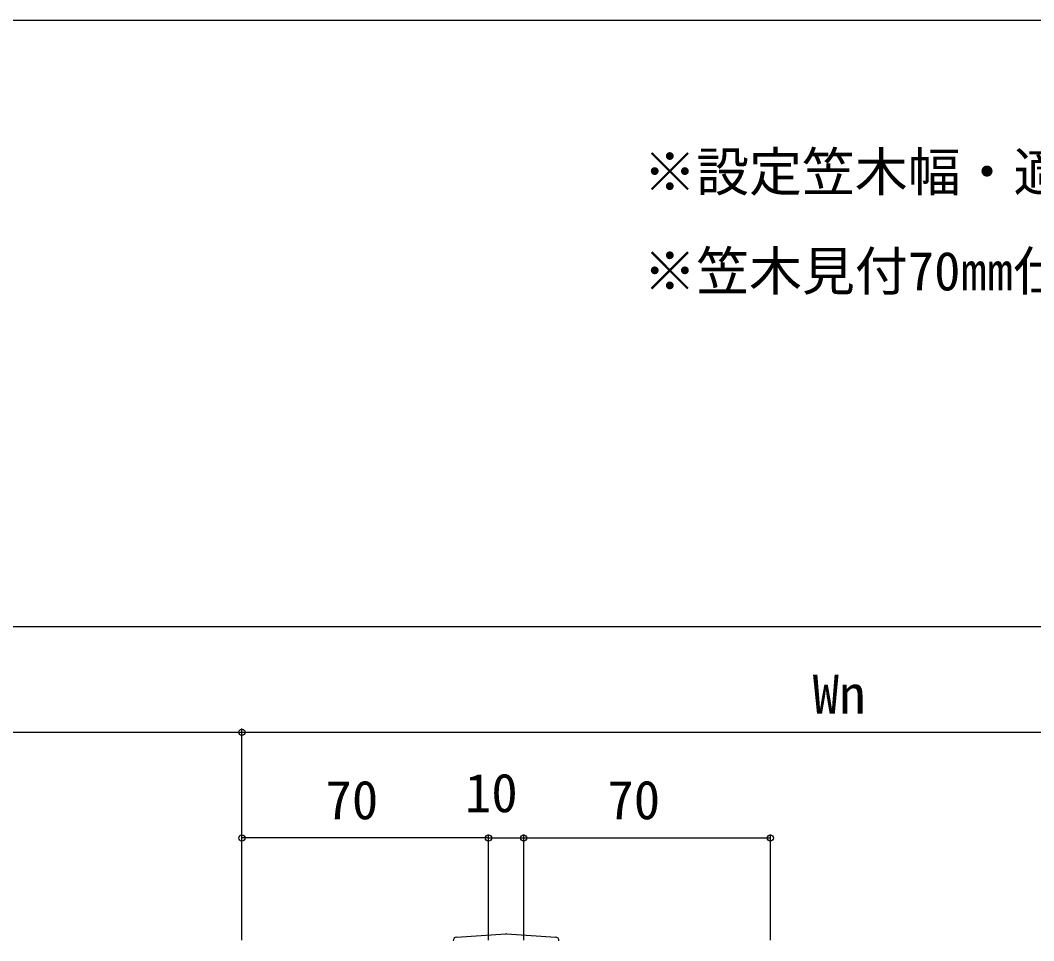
# Model space of a CAD drawing. Units: millimetres, scale not verified. Extents: x -875 to 875, y -1299 to 1293.
# Drawn here: x 12.1 to 299.7, y 990 to 1251.2 of the extents above; entities that cross this region are included whole.
import ezdxf
from ezdxf.enums import TextEntityAlignment as Align

# ---------------------------------------------------------------- set-up
doc = ezdxf.new("R2010")
doc.units = ezdxf.units.MM
doc.header["$LTSCALE"] = 8
for name, color, linetype in [('0-1_USER1', 3, 'Continuous'), ('0-4_YKK_13', 4, 'Continuous'), ('0-5_YKK_D', 6, 'Continuous'), ('0-6_YKK_ZWAK', 7, 'Continuous')]:
    doc.layers.add(name, color=color, linetype=linetype)
doc.styles.add('ＭＳ ゴシック', font='')
doc.styles.get('ＭＳ ゴシック').set_extended_font_data('MS Gothic')

msp = doc.modelspace()

# ---------------------------------------------------------------- linework, layer by layer
at = {"layer": '0-4_YKK_13'}
for p, q in [((135.933, 991.026), (149.9, 991.959)), ((150.1, 991.959), (164.067, 991.026))]:
    msp.add_line(p, q, dxfattribs=at)
for centre, radius, start, end in [((136, 990.028), 1, 93.92097, 179.90086), ((150, 990.465), 1.497, 86.17879, 93.82121), ((164, 990.028), 1, 0.09914, 86.07903)]:
    msp.add_arc(centre, radius, start, end, dxfattribs=at)
for centre, major_axis, start_param, end_param in [((136, 990.528), (1, 0.045), 1.6150626, 1.6169307), ((164, 990.528), (1, -0.045), 1.524662, 1.52653)]:
    msp.add_ellipse(centre, major_axis=major_axis, ratio=0.500748, start_param=start_param, end_param=end_param, dxfattribs=at)
at = {"layer": '0-5_YKK_D'}
for p, q in [((-161, 1079.2), (836.228, 1079.2)), ((75, 990.2), (75, 1050.2)), ((75, 990.2), (75, 1050.2)), ((-175, 1049.2), (75, 1049.2)), ((75, 1049.2), (425, 1049.2)), ((75, 990.2), (75, 1020.2)), ((145, 1019.2), (75, 1019.2)), ((145, 990.2), (145, 1020.2)), ((145, 990.2), (145, 1020.2)), ((145, 1019.2), (155, 1019.2)), ((155, 990.2), (155, 1020.2)), ((155, 990.2), (155, 1020.2)), ((155, 1019.2), (225, 1019.2)), ((225, 990.2), (225, 1020.2))]:
    msp.add_line(p, q, dxfattribs=at)
for centre in [(75, 1049.2), (75, 1049.2), (75, 1019.2), (145, 1019.2), (145, 1019.2), (155, 1019.2), (155, 1019.2), (225, 1019.2)]:
    msp.add_circle(centre, 0.875, dxfattribs=at)
at = {"layer": '0-6_YKK_ZWAK'}
msp.add_line((-875, 1251.2), (875, 1251.2), dxfattribs=at)

# ---------------------------------------------------------------- texts
at = {"layer": '0-1_USER1', "style": 'ＭＳ ゴシック'}
for s, p in [('※設定笠木幅・適応躯体厚は、各シリーズの技術資料をご参照ください。', (188.955, 1199.399)), ('※笠木見付70㎜仕様は、ベースレールの納まり図をご参照ください。', (188.955, 1171.245))]:
    msp.add_text(s, height=11, dxfattribs=at).set_placement(p, align=Align.BOTTOM_LEFT)
at = {"layer": '0-5_YKK_D', "style": 'ＭＳ ゴシック'}
for s, p in [('Wn', (237.003, 1051.2)), ('10', (138.324, 1023.2)), ('70', (98.75, 1021.2)), ('70', (178.75, 1021.2))]:
    msp.add_text(s, height=11, dxfattribs=at).set_placement(p, align=Align.BOTTOM_LEFT)

doc.saveas('drawing.dxf')
